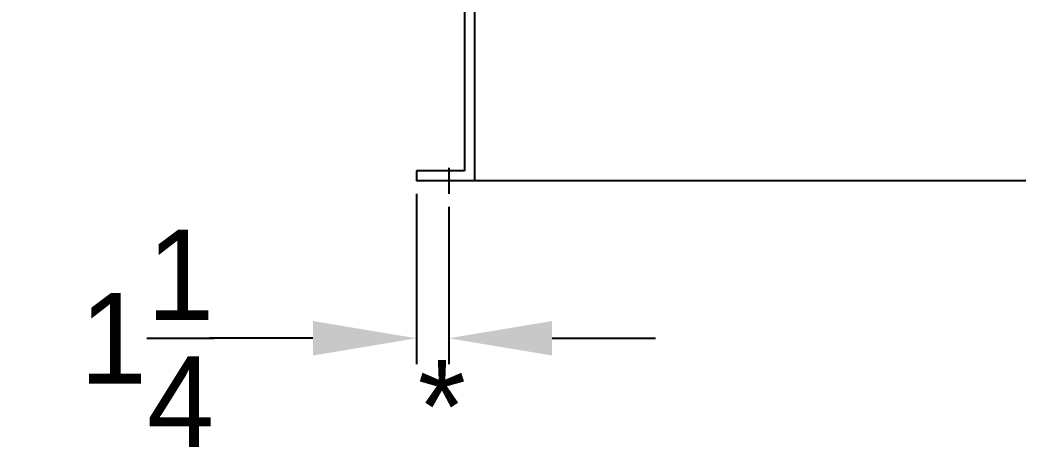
# Model space of a CAD drawing. Header units: inches. Extents: x 3128 to 3569, y 1222 to 1501.
# Drawn here: x 3243.55 to 3282.16, y 1261.8 to 1278.3 of the extents above; entities that cross this region are included whole.
import ezdxf

# ---------------------------------------------------------------- set-up
doc = ezdxf.new("R2010")
doc.units = ezdxf.units.IN
doc.header["$MEASUREMENT"] = 0
doc.header["$PDSIZE"] = -1
doc.dimstyles.new('General Dimension', dxfattribs={"dimtxt": 3.5, "dimasz": 4, "dimexe": 1, "dimexo": 0.5, "dimgap": 0.09, "dimtad": 0, "dimtih": 1, "dimtoh": 1, "dimdec": 3, "dimzin": 0, "dimdsep": 46, "dimlunit": 5, "dimtxsty": 'Standard', "dimcen": 0.09, "dimadec": 0, "dimazin": 0, "dimtfac": 1, "dimtdec": 3, "dimtofl": 0, "dimtmove": 0, "dimatfit": 3, "dimfxl": 1, "dimtolj": 1, "dimtzin": 0, "dimarcsym": 0})

# ---------------------------------------------------------------- blocks, each defined once
blk = doc.blocks.new('*D42')
at = {"color": 0, "linetype": 'Continuous', "lineweight": -2}
for p, q in [((3258.886, 1271.582), (3258.886, 1265.003)), ((3260.136, 1271.082), (3260.136, 1265.003)), ((3254.886, 1266.003), (3250.886, 1266.003)), ((3264.136, 1266.003), (3268.136, 1266.003))]:
    blk.add_line(p, q, dxfattribs=at)
at = {"color": 0, "linetype": 'Continuous'}
for points in [[(3254.886, 1266.67), (3254.886, 1265.336), (3258.886, 1266.003)], [(3264.136, 1266.67), (3264.136, 1265.336), (3260.136, 1266.003)]]:
    blk.add_solid(points, dxfattribs=at)
at = {"layer": 'Defpoints', "color": 0, "linetype": 'Continuous'}
for p in [(3258.886, 1272.082), (3260.136, 1271.582), (3258.886, 1266.003)]:
    blk.add_point(p, dxfattribs=at)
at = {"color": 0, "linetype": 'Continuous', "insert": (3248.463, 1266.003), "char_height": 3.5, "attachment_point": 5}
blk.add_mtext('\\A1;1{\\H1x;\\S1/4;}', dxfattribs=at)

msp = doc.modelspace()

# ---------------------------------------------------------------- linework, layer by layer
at = {"color": 0, "linetype": 'Continuous'}
for p, q in [((3261.1364, 1280.0817), (3261.1364, 1272.0817)), ((3261.1364, 1280.0817), (3261.1364, 1272.0817)), ((3260.7464, 1279.6917), (3260.7464, 1272.4717)), ((3260.7464, 1279.6917), (3260.7464, 1272.4717)), ((3260.7464, 1272.4717), (3258.8864, 1272.4717)), ((3258.8864, 1272.4717), (3258.8864, 1272.0817)), ((3260.7464, 1272.4717), (3258.8864, 1272.4717)), ((3258.8864, 1272.4717), (3258.8864, 1272.0817)), ((3260.1364, 1272.5817), (3260.1364, 1271.5817)), ((3260.1364, 1272.5817), (3260.1364, 1271.5817)), ((3347.1364, 1272.0817), (3258.8864, 1272.0817)), ((3347.1364, 1272.0817), (3258.8864, 1272.0817))]:
    msp.add_line(p, q, dxfattribs=at)

# ---------------------------------------------------------------- texts
msp.add_text('*', height=3.5821, dxfattribs=at).set_placement((3258.939, 1261.5761))

# ---------------------------------------------------------------- dimensions: what is measured, and where the dimension line sits
dim = msp.add_linear_dim(base=(3258.8864, 1266.0029), p1=(3260.1364, 1271.5817), p2=(3258.8864, 1272.0817), dimstyle='General Dimension', dxfattribs=at)
dim.commit()
dim.dimension.update_dxf_attribs({"geometry": '*D42', "text_midpoint": (3248.4631, 1266.0029)})

doc.saveas('drawing.dxf')
